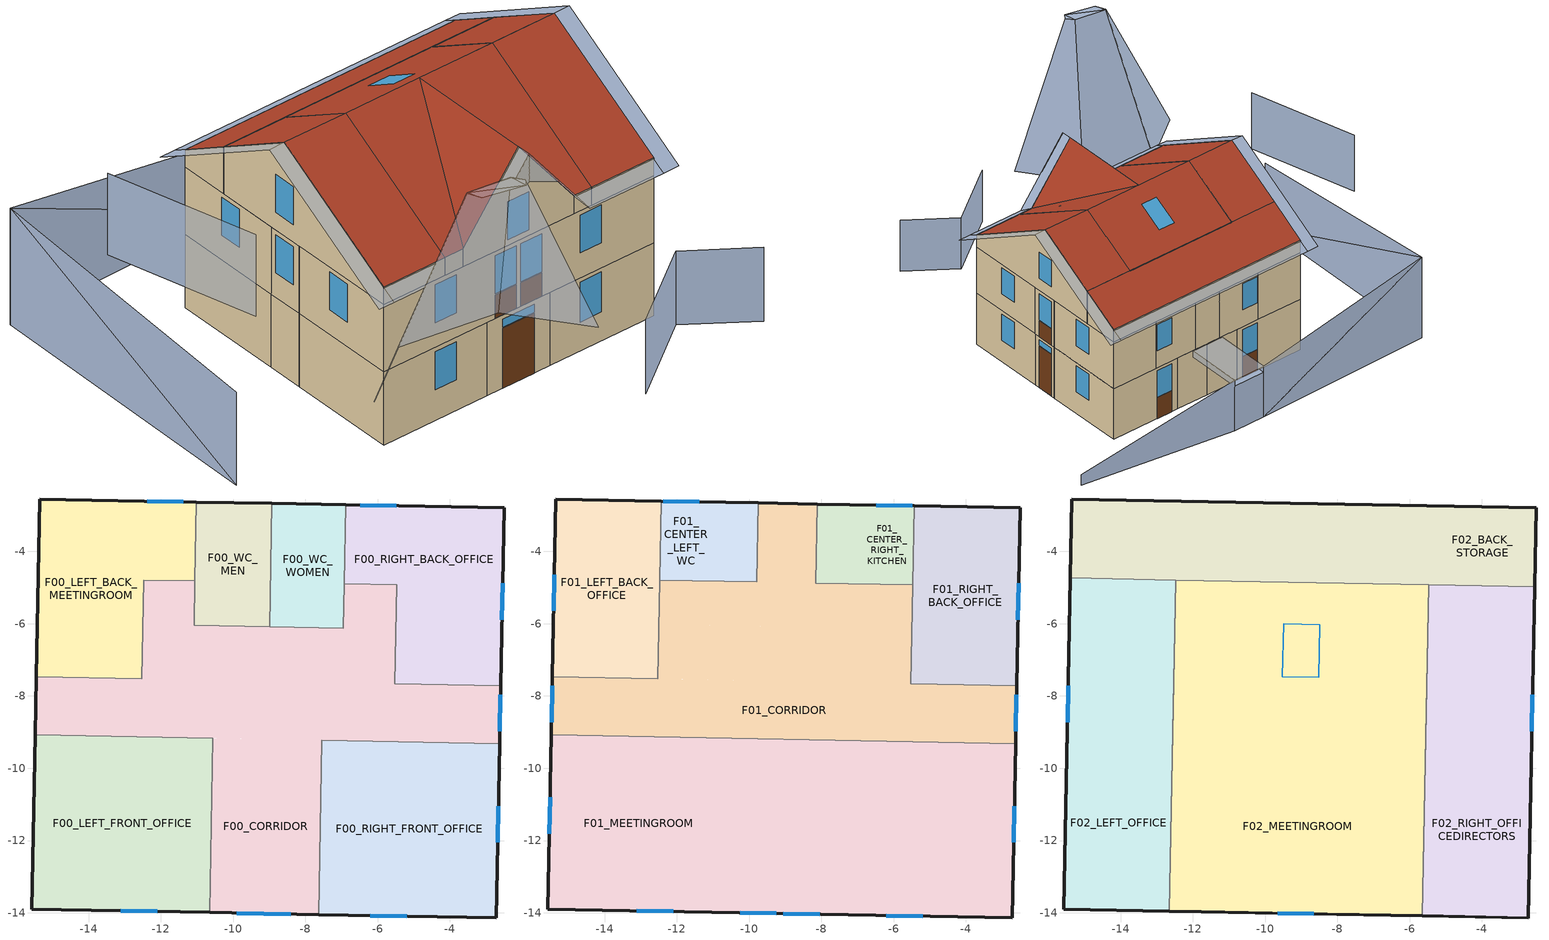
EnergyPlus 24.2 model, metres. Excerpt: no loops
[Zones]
F00_LEFT_FRONT_OFFICE
 floor ground (CONST_GROUND_FLOOR): -10.56,-9.16 -10.65,-13.99 -15.57,-13.9 -15.48,-9.07 z0
 wall outside (CONST_EXT_WALL): -15.48,-9.07 -15.57,-13.9 -10.65,-13.99 z0:3.29
 window (CONST_EXT_WINDOW): -13.11,-13.94 -12.11,-13.96 z1.39:3.09
F00_RIGHT_FRONT_OFFICE
 floor ground (CONST_GROUND_FLOOR): -2.63,-9.32 -2.72,-14.14 -7.63,-14.05 -7.54,-9.22 z0
 wall outside (CONST_EXT_WALL): -7.63,-14.05 -2.72,-14.14 -2.63,-9.32 z0:3.29
 window (CONST_EXT_WINDOW): -6.2,-14.08 -5.2,-14.1 z1.3:3.09; -2.68,-12.05 -2.66,-11.05 z1.39:3.09
F00_CORRIDOR
 floor ground (CONST_GROUND_FLOOR): -12.53,-7.53 -12.56,-9.13 -15.48,-9.07 -15.45,-7.47 z0; -11.06,-4.82 -11.14,-9.15 -12.56,-9.13 -12.47,-4.79 z0; -2.6,-7.72 -2.63,-9.32 -5.56,-9.26 -5.53,-7.66 z0; -7.54,-9.22 -7.63,-14.05 -10.65,-13.99 -10.56,-9.16 z0; -6.95,-6.13 -7.01,-9.23 -11.14,-9.15 -11.08,-6.05 z0; -5.47,-4.93 -5.56,-9.26 -7.01,-9.23 -6.93,-4.9 z0
 wall outside (CONST_EXT_WALL): -2.63,-9.32 -2.6,-7.72 / -10.65,-13.99 -7.63,-14.05 / -15.45,-7.47 -15.48,-9.07 z0:3.29
 wall to F00_RIGHT_BACK_OFFICE (CONST_INT_WALL): -2.6,-7.72 -5.53,-7.66 -5.47,-4.93 -6.93,-4.9 z0:3.29
 wall to F00_RIGHT_FRONT_OFFICE (CONST_INT_WALL): -7.63,-14.05 -7.54,-9.22 -2.63,-9.32 z0:3.29
 wall to F00_LEFT_FRONT_OFFICE (CONST_INT_WALL): -15.48,-9.07 -10.56,-9.16 -10.65,-13.99 z0:3.29
 wall to F00_LEFT_BACK_MEETINGROOM (CONST_INT_WALL): -11.06,-4.82 -12.47,-4.79 -12.53,-7.53 -15.45,-7.47 z0:3.29
 wall to F00_WC_MEN (CONST_INT_WALL): -8.99,-6.09 -11.08,-6.05 -11.06,-4.82 z0:3.29
 wall to F00_WC_WOMEN (CONST_INT_WALL): -6.93,-4.9 -6.95,-6.13 -8.99,-6.09 z0:3.29
 window (CONST_EXT_WINDOW): -9.9,-14.01 -8.4,-14.03 / -2.62,-8.97 -2.6,-7.97 z2.74:3.09
 door (CONST_DOOR): -9.9,-14.01 -8.4,-14.03 / -2.62,-8.97 -2.6,-7.97 z0:2.69
F00_RIGHT_BACK_OFFICE
 floor ground (CONST_GROUND_FLOOR): -2.5,-2.8 -2.6,-7.72 -5.53,-7.66 -5.47,-4.93 -6.93,-4.9 -6.89,-2.71 z0
 wall outside (CONST_EXT_WALL): -2.6,-7.72 -2.5,-2.8 -6.89,-2.71 z0:3.29
 window (CONST_EXT_WINDOW): -2.56,-5.89 -2.54,-4.89 / -5.48,-2.74 -6.48,-2.72 z1.39:3.09
 door (CONST_DOOR): -5.48,-2.74 -6.48,-2.72 z0:1.34
F00_LEFT_BACK_MEETINGROOM
 floor ground (CONST_GROUND_FLOOR): -11.02,-2.63 -11.06,-4.82 -12.47,-4.79 -12.53,-7.53 -15.45,-7.47 -15.35,-2.55 z0
 wall outside (CONST_EXT_WALL): -11.02,-2.63 -15.35,-2.55 -15.45,-7.47 z0:3.29
 window (CONST_EXT_WINDOW): -11.38,-2.63 -12.38,-2.61 z1.39:3.09
 door (CONST_DOOR): -11.38,-2.63 -12.38,-2.61 z0:1.34
F00_WC_WOMEN
 floor ground (CONST_GROUND_FLOOR): -6.89,-2.71 -6.95,-6.13 -8.99,-6.09 -8.93,-2.67 z0
 wall outside (CONST_EXT_WALL): -6.89,-2.71 -8.93,-2.67 z0:3.29
 wall to F00_WC_MEN (CONST_INT_WALL): -8.93,-2.67 -8.99,-6.09 z0:3.29
 wall to F00_RIGHT_BACK_OFFICE (CONST_INT_WALL): -6.93,-4.9 -6.89,-2.71 z0:3.29
F00_WC_MEN
 floor ground (CONST_GROUND_FLOOR): -8.93,-2.67 -8.99,-6.09 -11.08,-6.05 -11.02,-2.63 z0
 wall outside (CONST_EXT_WALL): -8.93,-2.67 -11.02,-2.63 z0:3.29
 wall to F00_LEFT_BACK_MEETINGROOM (CONST_INT_WALL): -11.02,-2.63 -11.06,-4.82 z0:3.29
F01_CORRIDOR
 floor to F00_CORRIDOR (CONST_INT_SLAB): -11.06,-4.82 -11.08,-6.05 -12.5,-6.02 -12.47,-4.79 z3.29; -5.5,-6.16 -5.53,-7.66 -12.53,-7.53 -12.5,-6.02 z3.29; -5.47,-4.93 -5.5,-6.16 -6.95,-6.13 -6.93,-4.9 z3.29; -2.6,-7.72 -2.63,-9.32 -15.48,-9.07 -15.45,-7.47 z3.29
 floor to F00_WC_WOMEN (CONST_INT_SLAB): -8.11,-2.69 -8.15,-4.87 -6.93,-4.9 -6.95,-6.13 -8.99,-6.09 -8.93,-2.67 z3.29
 floor to F00_WC_MEN (CONST_INT_SLAB): -8.93,-2.67 -8.99,-6.09 -11.08,-6.05 -11.06,-4.82 -9.79,-4.84 -9.75,-2.66 z3.29
 wall outside (CONST_EXT_WALL): -15.45,-7.47 -15.48,-9.07 / -8.11,-2.69 -9.75,-2.66 / -2.63,-9.32 -2.6,-7.72 z3.29:6.29
 wall to F01_MEETINGROOM (CONST_INT_WALL): -15.48,-9.07 -2.63,-9.32 z3.29:6.29
 wall to F01_LEFT_BACK_OFFICE (CONST_INT_WALL): -12.47,-4.79 -12.53,-7.53 -15.45,-7.47 z3.29:6.29
 wall to F01_CENTER_LEFT_WC (CONST_INT_WALL): -9.75,-2.66 -9.79,-4.84 -12.47,-4.79 z3.29:6.29
 wall to F01_CENTER_RIGHT_KITCHEN (CONST_INT_WALL): -5.47,-4.93 -8.15,-4.87 -8.11,-2.69 z3.29:6.29
 wall to F01_RIGHT_BACK_OFFICE (CONST_INT_WALL): -2.6,-7.72 -5.53,-7.66 -5.47,-4.93 z3.29:6.29
 window (CONST_EXT_WINDOW): -15.45,-7.72 -15.47,-8.72 / -2.62,-8.97 -2.6,-7.97 z4.39:6.09
 door (CONST_DOOR): -2.62,-8.97 -2.6,-7.97 z3.29:4.34
F01_RIGHT_BACK_OFFICE
 floor to F00_RIGHT_BACK_OFFICE (CONST_INT_SLAB): -2.5,-2.8 -2.6,-7.72 -5.53,-7.66 -5.43,-2.74 z3.29
 wall outside (CONST_EXT_WALL): -2.6,-7.72 -2.5,-2.8 -5.43,-2.74 z3.29:6.29
 window (CONST_EXT_WINDOW): -2.56,-5.89 -2.54,-4.89 z4.39:6.09
F01_LEFT_BACK_OFFICE
 floor to F00_LEFT_BACK_MEETINGROOM (CONST_INT_SLAB): -12.43,-2.6 -12.53,-7.53 -15.45,-7.47 -15.35,-2.55 z3.29
 wall outside (CONST_EXT_WALL): -12.43,-2.6 -15.35,-2.55 -15.45,-7.47 z3.29:6.29
 window (CONST_EXT_WINDOW): -15.39,-4.64 -15.41,-5.64 z4.39:6.09
F01_CENTER_RIGHT_KITCHEN
 floor to F00_RIGHT_BACK_OFFICE (CONST_INT_SLAB): -5.43,-2.74 -5.47,-4.93 -6.93,-4.9 -6.89,-2.71 z3.29
 floor to F00_WC_WOMEN (CONST_INT_SLAB): -6.89,-2.71 -6.93,-4.9 -8.15,-4.87 -8.11,-2.69 z3.29
 wall outside (CONST_EXT_WALL): -5.43,-2.74 -8.11,-2.69 z3.29:6.29
 wall to F01_RIGHT_BACK_OFFICE (CONST_INT_WALL): -5.47,-4.93 -5.43,-2.74 z3.29:6.29
 window (CONST_EXT_WINDOW): -5.48,-2.74 -6.48,-2.72 z4.39:6.09
F01_CENTER_LEFT_WC
 floor to F00_LEFT_BACK_MEETINGROOM (CONST_INT_SLAB): -11.02,-2.63 -11.06,-4.82 -12.47,-4.79 -12.43,-2.6 z3.29
 floor to F00_WC_MEN (CONST_INT_SLAB): -9.75,-2.66 -9.79,-4.84 -11.06,-4.82 -11.02,-2.63 z3.29
 wall outside (CONST_EXT_WALL): -9.75,-2.66 -12.43,-2.6 z3.29:6.29
 wall to F01_LEFT_BACK_OFFICE (CONST_INT_WALL): -12.43,-2.6 -12.47,-4.79 z3.29:6.29
 window (CONST_EXT_WINDOW): -11.38,-2.63 -12.38,-2.61 z4.39:6.09
F01_MEETINGROOM
 floor to F00_RIGHT_FRONT_OFFICE (CONST_INT_SLAB): -2.63,-9.32 -2.72,-14.14 -7.63,-14.05 -7.54,-9.22 z3.29
 floor to F00_LEFT_FRONT_OFFICE (CONST_INT_SLAB): -10.56,-9.16 -10.65,-13.99 -15.57,-13.9 -15.48,-9.07 z3.29
 floor to F00_CORRIDOR (CONST_INT_SLAB): -7.54,-9.22 -7.63,-14.05 -10.65,-13.99 -10.56,-9.16 z3.29
 wall outside (CONST_EXT_WALL): -15.48,-9.07 -15.57,-13.9 -2.72,-14.14 -2.63,-9.32 z3.29:6.29
 window (CONST_EXT_WINDOW): -13.11,-13.94 -12.11,-13.96 z4.38:6.08; -6.2,-14.08 -5.2,-14.1 / -15.51,-10.81 -15.53,-11.81 / -2.68,-12.05 -2.66,-11.05 z4.39:6.09; -10.25,-14 -9.25,-14.02 / -9.05,-14.02 -8.05,-14.04 z4.38:6.09
 door (CONST_DOOR): -9.05,-14.02 -8.05,-14.04 / -10.25,-14 -9.25,-14.02 z3.29:4.33
F02_RIGHT_OFFICEDIRECTORS
 floor to F01_RIGHT_BACK_OFFICE (CONST_INT_SLAB): -2.54,-4.98 -2.6,-7.72 -5.53,-7.66 -5.47,-4.93 z6.29
 floor to F01_MEETINGROOM (CONST_INT_SLAB): -2.63,-9.32 -2.72,-14.14 -5.65,-14.09 -5.56,-9.26 z6.29
 floor to F01_CORRIDOR (CONST_INT_SLAB): -2.6,-7.72 -2.63,-9.32 -5.56,-9.26 -5.53,-7.66 z6.29
 wall outside (CONST_EXT_WALL): -5.65,-14.09 -2.72,-14.14 z6.29:7.09; -2.72,-14.14,7.09 -2.72,-14.14,6.29 -2.54,-4.98,6.29 -2.54,-4.98,8.4 -2.61,-8.47,10.49
 wall to F02_BACK_STORAGE (CONST_INT_WALL): -5.47,-4.93 -2.54,-4.98 z6.29:8.4
 wall to F02_MEETINGROOM (CONST_INT_WALL): -5.47,-4.93,8.4 -5.47,-4.93,6.29 -5.65,-14.09,6.29 -5.65,-14.09,7.09 -5.54,-8.41,10.49
 window (CONST_EXT_WINDOW): -2.62,-8.97 -2.6,-7.97 z7.09:8.79
 roof outside (CONST_ROOF): -5.54,-8.41,10.49 -5.65,-14.09,7.09 -2.72,-14.14,7.09 -2.61,-8.47,10.49; -2.61,-8.47,10.49 -2.54,-4.98,8.4 -5.47,-4.93,8.4 -5.54,-8.41,10.49
F02_MEETINGROOM
 floor to F01_MEETINGROOM (CONST_INT_SLAB): -5.56,-9.26 -5.65,-14.09 -12.65,-13.95 -12.56,-9.13 z6.29
 floor to F01_CORRIDOR (CONST_INT_SLAB): -5.47,-4.93 -5.56,-9.26 -12.56,-9.13 -12.47,-4.79 z6.29
 wall outside (CONST_EXT_WALL): -6.52,-14.07 -5.65,-14.09 / -12.65,-13.95 -11.77,-13.97 z6.29:7.09; -9.15,-14.02,10.49 -11.77,-13.97,7.09 -11.77,-13.97,6.29 -6.52,-14.07,6.29 -6.52,-14.07,7.09
 wall to F02_BACK_STORAGE (CONST_INT_WALL): -5.47,-4.93 -12.47,-4.79 z6.29:8.4
 window (CONST_EXT_WINDOW): -9.65,-14.01 -8.65,-14.03 z6.54:8.24
 roof outside (CONST_ROOF): -5.54,-8.41,10.49 -5.47,-4.93,8.4 -12.47,-4.79,8.4 -12.54,-8.28,10.49; -12.54,-8.28,10.49 -12.65,-13.95,7.09 -11.77,-13.97,7.09 -9.04,-8.35,10.49; -9.04,-8.35,10.49 -6.52,-14.07,7.09 -5.65,-14.09,7.09 -5.54,-8.41,10.49; -9.15,-14.02,10.49 -6.52,-14.07,7.09 -9.04,-8.35,10.49; -9.04,-8.35,10.49 -11.77,-13.97,7.09 -9.15,-14.02,10.49
 skylight (CONST_EXT_WINDOW): -8.52,-7.48,9.97 -8.49,-6.02,9.09 -9.49,-6,9.09 -9.52,-7.46,9.97
F02_LEFT_OFFICE
 floor to F01_MEETINGROOM (CONST_INT_SLAB): -12.56,-9.13 -12.65,-13.95 -15.57,-13.9 -15.48,-9.07 z6.29
 floor to F01_LEFT_BACK_OFFICE (CONST_INT_SLAB): -12.47,-4.79 -12.53,-7.53 -15.45,-7.47 -15.39,-4.73 z6.29
 floor to F01_CORRIDOR (CONST_INT_SLAB): -12.53,-7.53 -12.56,-9.13 -15.48,-9.07 -15.45,-7.47 z6.29
 wall outside (CONST_EXT_WALL): -15.57,-13.9 -12.65,-13.95 z6.29:7.09; -15.39,-4.73,8.4 -15.39,-4.73,6.29 -15.57,-13.9,6.29 -15.57,-13.9,7.09 -15.46,-8.22,10.49
 wall to F02_BACK_STORAGE (CONST_INT_WALL): -15.39,-4.73 -12.47,-4.79 z6.29:8.4
 wall to F02_MEETINGROOM (CONST_INT_WALL): -12.65,-13.95,7.09 -12.65,-13.95,6.29 -12.47,-4.79,6.29 -12.47,-4.79,8.4 -12.54,-8.28,10.49
 window (CONST_EXT_WINDOW): -15.45,-7.72 -15.47,-8.72 z7.09:8.79
 roof outside (CONST_ROOF): -12.54,-8.28,10.49 -12.47,-4.79,8.4 -15.39,-4.73,8.4 -15.46,-8.22,10.49; -15.46,-8.22,10.49 -15.57,-13.9,7.09 -12.65,-13.95,7.09 -12.54,-8.28,10.49
F02_BACK_STORAGE
 floor to F01_CENTER_LEFT_WC (CONST_INT_SLAB): -9.75,-2.66 -9.79,-4.84 -12.47,-4.79 -12.43,-2.6 z6.29
 floor to F01_RIGHT_BACK_OFFICE (CONST_INT_SLAB): -2.5,-2.8 -2.54,-4.98 -5.47,-4.93 -5.43,-2.74 z6.29
 floor to F01_LEFT_BACK_OFFICE (CONST_INT_SLAB): -12.43,-2.6 -12.47,-4.79 -15.39,-4.73 -15.35,-2.55 z6.29
 floor to F01_CORRIDOR (CONST_INT_SLAB): -8.11,-2.69 -8.15,-4.87 -9.79,-4.84 -9.75,-2.66 z6.29
 floor to F01_CENTER_RIGHT_KITCHEN (CONST_INT_SLAB): -5.43,-2.74 -5.47,-4.93 -8.15,-4.87 -8.11,-2.69 z6.29
 wall outside (CONST_EXT_WALL): -2.5,-2.8 -15.35,-2.55 z6.29:7.09; -15.35,-2.55,7.09 -15.35,-2.55,6.29 -15.39,-4.73,6.29 -15.39,-4.73,8.4; -2.54,-4.98,8.4 -2.54,-4.98,6.29 -2.5,-2.8,6.29 -2.5,-2.8,7.09
 roof outside (CONST_ROOF): -2.54,-4.98,8.4 -2.5,-2.8,7.09 -15.35,-2.55,7.09 -15.39,-4.73,8.4
shading: -7.93,-2.69 -7.86,0.81 / -9.86,0.85 -9.93,-2.65 z2.89:3.29; -9.86,0.85 -7.86,0.81 z0:2.89; -1.96,-19.45 -4.55,-17.52 / -4.55,-17.52 -8.24,-20.1 z2.25:5.55; -19.61,-11.43 -21.16,-4.92 z6.33:9.97; -6.49,-8.4,10.49 -6.55,-11.83,8.43 -3.55,-11.88,8.43 -3.49,-8.45,10.49; -7.86,0.81 -7.93,-2.69 -9.93,-2.65 -9.86,0.85 z2.89; -9.86,0.85 -9.93,-2.65 -7.93,-2.69 -7.86,0.81 z3.29; -20.92,0.82,5.22 -20.92,0.82,0 -9.86,0.85,0; -20.92,0.82,5.22 -9.86,0.85,0 -9.86,0.85,3.29; -7.86,0.81,3.29 -7.86,0.81,0 1.55,-0.75,0 1.55,-0.75,0.66; -21.3,-12.27,0 -20.92,0.82,0 -20.92,0.82,5.22; -21.3,-12.27,4.15 -21.3,-12.27,0 -20.92,0.82,5.22; -15.41,-18.37 -15.17,-18.94 -15.37,-18.34 z13.61; -13.22,-19.11,13.61 -9.68,-19.11,5.36 -11.84,-16.02,5.36 -13.53,-18.66,13.61; -15.37,-18.34,13.61 -16.05,-15.28,5.36 -18.97,-17.32,5.36 -15.41,-18.37,13.61; -13.53,-18.66,13.61 -11.84,-16.02,5.36 -16.05,-15.28,5.36 -15.37,-18.34,13.61; -6.52,-14.07,7.09 -6.25,-14.68,6.73 -2.73,-14.74,6.73 -2.72,-14.14,7.09; -9.16,-14.62,10.49 -6.25,-14.68,6.73 -6.52,-14.07,7.09 -9.14,-14.02,10.49; -9.14,-14.02,10.49 -11.77,-13.97,7.09 -12.06,-14.56,6.73 -9.16,-14.62,10.49; -15.57,-13.9,7.09 -15.58,-14.5,6.73 -12.06,-14.56,6.73 -11.77,-13.97,7.09; -16.16,-8.21,10.49 -16.28,-14.48,6.73 -15.58,-14.5,6.73 -15.46,-8.22,10.49; -2.5,-2.8,7.09 -2.49,-2.2,6.73 -15.34,-1.95,6.73 -15.35,-2.55,7.09; -15.46,-8.22,10.49 -15.34,-1.95,6.73 -16.04,-1.94,6.73 -16.16,-8.21,10.49; -1.91,-8.48,10.49 -1.79,-2.21,6.73 -2.49,-2.2,6.73 -2.61,-8.47,10.49; -2.61,-8.47,10.49 -2.73,-14.74,6.73 -2.03,-14.76,6.73 -1.91,-8.48,10.49; -15.37,-18.34 -13.42,-19.4 -13.53,-18.66 z13.61; -13.53,-18.66 -13.42,-19.4 -13.22,-19.11 z13.61; -15.37,-18.34 -15.17,-18.94 -13.42,-19.4 z13.61; -9.16,-14.62,10.49 -10.61,-14.59,8.61 -9.16,-14.62,9.25; -9.16,-14.62,10.49 -9.16,-14.62,9.25 -7.71,-14.65,8.61
[Building]
CCA: North Axis {deg}=35; Terrain=City; Loads Convergence Tolerance Value {W}=0.04; Temperature Convergence Tolerance Value {deltaC}=0.4; Solar Distribution=FullExterior; Maximum Number of Warmup Days=25; Minimum Number of Warmup Days=6
[Site:Location]
Coimbra: Latitude {deg}=40.1575; Longitude {deg}=-8.4686; Time Zone {hr}=0; Elevation {m}=171.8
[SizingPeriod:DesignDay] Day of Month=21; Dry-Bulb Temperature Range Modifier Type=DefaultMultipliers; Humidity Condition Type=WetBulb; Barometric Pressure {Pa}=99278; Rain Indicator=No; Snow Indicator=No; Daylight Saving Time Indicator=No
Name | Month | Day Type | Maximum Dry-Bulb Temperature {C} | Daily Dry-Bulb Temperature Range {deltaC} | Wetbulb or DewPoint at Maximum Dry-Bulb {C} | Wind Speed {m/s} | Wind Direction {deg} | Solar Model Indicator | Sky Clearness | Daily Wet-Bulb Temperature Range {deltaC} | ASHRAE Clear Sky Optical Depth for Beam Irradiance (taub) | ASHRAE Clear Sky Optical Depth for Diffuse Irradiance (taud)
Coimbra.AP Ann Htg 99.6% Condns DB | 1 | WinterDesignDay | 2.5 | 0 | 2.5 | 1.8 | 70 | ASHRAEClearSky | 0
Coimbra.AP Ann Clg .4% Condns DB=>MWB | 8 | SummerDesignDay | 33.8 | 16.3 | 20.4 | 3.2 | 320 | ASHRAETau2017 |  | 6.3 | 0.384 | 2.379
[SizingPeriod:WeatherFileDays]
SizingPeriod: Begin Month=1; Begin Day of Month=1; End Month=12; End Day of Month=31; Day of Week for Start Day=Sunday; Use Weather File Daylight Saving Period=Yes; Use Weather File Rain and Snow Indicators=Yes
[Site:GroundTemperature:BuildingSurface]
15, 15, 15, 16, 17, 17, 18, 18, 18, 17, 16, 15
[Site:WaterMainsTemperature]
Calculation Method=Correlation; Annual Average Outdoor Air Temperature {C}=15; Maximum Difference In Monthly Average Outdoor Air Temperatures {deltaC}=10
[Material] Thermal Absorptance=0.9
Name | Roughness | Thickness {m} | Conductivity {W/m-K} | Density {kg/m3} | Specific Heat {J/kg-K} | Solar Absorptance | Visible Absorptance
stucco | MediumSmooth | 0.025 | 0.57 | 1300 | 840 | 0.2 | 0.2
air_gap_30mm | VerySmooth | 0.03 | 0.166 | 1.29 | 1000 | 0.7 | 0.7
ceramic_roof_tile | MediumRough | 0.03 | 0.41 | 1100 | 950 | 0.7 | 0.7
lightweight_concrete | Rough | 0.2 | 0.85 | 1500 | 880 | 0.65 | 0.65
base_plaster | Rough | 0.02 | 1.3 | 1900 | 880 | 0.3 | 0.2
wood_rods | MediumRough | 0.04 | 0.23 | 750 | 1758 | 0.7 | 0.7
wood_pilar | MediumRough | 0.2 | 0.23 | 750 | 1758 | 0.7 | 0.7
stone | VeryRough | 0.7 | 2.3 | 2400 | 810 | 0.7 | 0.7
wood_board | MediumRough | 0.03 | 0.23 | 750 | 1758 | 0.7 | 0.7
inside_wood | MediumRough | 0.05 | 0.13 | 350 | 1758 | 0.7 | 0.7
wood_door | MediumRough | 0.05 | 0.23 | 750 | 1758 | 0.7 | 0.7
[Material:AirGap]
ceiling_air_space_resistance: Thermal Resistance {m2-K/W}=0.18
[WindowMaterial:SimpleGlazingSystem]
single_pane_window: U-Factor {W/m2-K}=5.1; Solar Heat Gain Coefficient=0.85
[WindowMaterial:Blind]
WOOD_SHUTER: Slat Orientation=HORIZONTAL; Slat Width {m}=0.05; Slat Separation {m}=0.05; Slat Thickness {m}=0.04; Slat Angle {deg}=0; Slat Conductivity {W/m-K}=0.23; Slat Beam Solar Transmittance=0; Front Side Slat Beam Solar Reflectance=0.8; Back Side Slat Beam Solar Reflectance=0.8; Slat Diffuse Solar Transmittance=0; Front Side Slat Diffuse Solar Reflectance=0.8; Back Side Slat Diffuse Solar Reflectance=0.8; Slat Beam Visible Transmittance=0; Front Side Slat Beam Visible Reflectance=0.7; Back Side Slat Beam Visible Reflectance=0.7; Slat Diffuse Visible Transmittance=0; Front Side Slat Diffuse Visible Reflectance=0.7; Back Side Slat Diffuse Visible Reflectance=0.7; Slat Infrared Hemispherical Transmittance=0; Front Side Slat Infrared Hemispherical Emissivity=0.9; Back Side Slat Infrared Hemispherical Emissivity=0.9; Blind to Glass Distance {m}=0.05; Blind Top Opening Multiplier=0; Blind Bottom Opening Multiplier=0; Blind Left Side Opening Multiplier=0; Blind Right Side Opening Multiplier=0
[Construction]
CONST_EXT_WALL: base_plaster, stone, base_plaster
CONST_INT_WALL: stucco, wood_rods, inside_wood, wood_rods, stucco
CONST_INT_SLAB: wood_board, air_gap_30mm, wood_pilar, stucco
CONST_EXT_WINDOW: single_pane_window
CONST_ROOF: ceramic_roof_tile, ceiling_air_space_resistance, wood_rods, wood_board
CONST_GROUND_FLOOR: lightweight_concrete, wood_board
CONST_DOOR: wood_door
[Zone] Multiplier=1
Name | Volume {m3}
F01_CORRIDOR; F01_RIGHT_BACK_OFFICE; F01_LEFT_BACK_OFFICE; F01_CENTER_RIGHT_KITCHEN; F01_CENTER_LEFT_WC; F01_MEETINGROOM; F00_LEFT_FRONT_OFFICE; F00_RIGHT_FRONT_OFFICE; F00_CORRIDOR; F00_RIGHT_BACK_OFFICE; F00_LEFT_BACK_MEETINGROOM; F00_WC_WOMEN; F00_WC_MEN; F02_RIGHT_OFFICEDIRECTORS; F02_MEETINGROOM; F02_LEFT_OFFICE
F02_BACK_STORAGE | 40.9
[WindowShadingControl] Shading Type=InteriorBlind; Shading Control Type=OnIfScheduleAllows; Schedule=SCH_WINDOW_SHUTTERS; Shading Control Is Scheduled=Yes; Glare Control Is Active=No; Shading Device Material=WOOD_SHUTER; Type of Slat Angle Control for Blinds=FixedSlatAngle; Multiple Surface Control Type=Sequential
SHUTTER_CONTROL_F00_RIGHT_FRONT_OFFICE: Zone=F00_RIGHT_FRONT_OFFICE; Fenestration Surface 1=78C063; Fenestration Surface 2=81E547
SHUTTER_CONTROL_F00_LEFT_FRONT_OFFICE: Zone=F00_LEFT_FRONT_OFFICE; Fenestration Surface 1=738ADC
SHUTTER_CONTROL_F00_LEFT_BACK_OFFICE: Zone=F00_LEFT_BACK_MEETINGROOM; Fenestration Surface 1=D66F23
SHUTTER_CONTROL_F00_RIGHT_BACK_OFFICE: Zone=F00_RIGHT_BACK_OFFICE; Fenestration Surface 1=AAF06E; Fenestration Surface 2=A0B8B7
SHUTTER_CONTROL_F01_LEFT_BACK_OFFICE: Zone=F01_LEFT_BACK_OFFICE; Fenestration Surface 1=9592AA
SHUTTER_CONTROL_F01_CENTER_LEFT_BACK_OFFICE: Zone=F01_CENTER_LEFT_WC; Fenestration Surface 1=8E3888
SHUTTER_CONTROL_F01_CENTER_RIGHT_BACK_OFFICE: Zone=F01_CENTER_RIGHT_KITCHEN; Fenestration Surface 1=6E10B8
SHUTTER_CONTROL_F01_RIGHT_BACK_OFFICE: Zone=F01_RIGHT_BACK_OFFICE; Fenestration Surface 1=675FF3
SHUTTER_CONTROL_F01_CORRIDOR: Zone=F01_CORRIDOR; Fenestration Surface 1=841874; Fenestration Surface 2=F584AC
SHUTTER_CONTROL_F01_MEETINGROOM: Zone=F01_MEETINGROOM; Fenestration Surface 1=1C973A; Fenestration Surface 2=C44136; Fenestration Surface 3=278655; Fenestration Surface 4=9F4A63; Fenestration Surface 5=297584; Fenestration Surface 6=F74E5F
SHUTTER_CONTROL_F02_RIGHT_STORAGE: Zone=F02_RIGHT_OFFICEDIRECTORS; Fenestration Surface 1=42F136
SHUTTER_CONTROL_F02_LEFT_STORAGE: Zone=F02_LEFT_OFFICE; Fenestration Surface 1=465243
SHUTTER_CONTROL_F02_MEETINGROOM: Zone=F02_MEETINGROOM; Fenestration Surface 1=C2A520
[People] Number of People Calculation Method=People; Fraction Radiant=0.3; Sensible Heat Fraction=autocalculate; Activity Level Schedule=SCH_OFFICE_PEOPLE_ACTIVITY; Carbon Dioxide Generation Rate {m3/s-W}=3.82e-08; Enable ASHRAE 55 Comfort Warnings=No; Mean Radiant Temperature Calculation Type=EnclosureAveraged; Cold Stress Temperature Threshold {C}=15.56; Heat Stress Temperature Threshold {C}=30
Name | Zone or ZoneList or Space or SpaceList | Number of People Schedule | Number of People
PEOPLE_F00_RIGHT_BACK_OFFICE | F00_RIGHT_BACK_OFFICE | SCH_OFFICE_PEOPLE_LIGHTS | 2
PEOPLE_F00_LEFT_FRONT_OFFICE | F00_LEFT_FRONT_OFFICE | SCH_OFFICE_PEOPLE_LIGHTS | 4
PEOPLE_F00_RIGHT_FRONT_OFFICE | F00_RIGHT_FRONT_OFFICE | SCH_OFFICE_PEOPLE_LIGHTS | 4
PEOPLE_F01_LEFT_BACK_OFFICE | F01_LEFT_BACK_OFFICE | SCH_OFFICE_PEOPLE_LIGHTS | 1
PEOPLE_F01_RIGHT_BACK_OFFICE | F01_RIGHT_BACK_OFFICE | SCH_OFFICE_PEOPLE_LIGHTS | 1
PEOPLE_F00_LEFT_BACK_MEETINGROOM | F00_LEFT_BACK_MEETINGROOM | SCH_OFFICE_PEOPLE_LIGHTS | 1
PEOPLE_F01_MEETINGROOM | F01_MEETINGROOM | SCH_F01MEETINGROOM_PEOPLE | 20
PEOPLE_F02_MEETINGROOM | F02_MEETINGROOM | SCH_MEETINGROOM_HVAC_PEOPLE_LIGHTS_EQUIPMENT | 6
[Lights] Design Level Calculation Method=Watts/Area; Watts per Floor Area {W/m2}=4; Fraction Replaceable=1; Return Air Fraction Calculated from Plenum Temperature=No
Name | Zone or ZoneList or Space or SpaceList | Schedule
LIGHTS_F00_RIGHT_BACK_OFFICE | F00_RIGHT_BACK_OFFICE | SCH_OFFICE_PEOPLE_LIGHTS
LIGHTS_F00_LEFT_FRONT_OFFICE | F00_LEFT_FRONT_OFFICE | SCH_OFFICE_PEOPLE_LIGHTS
LIGHTS_F00_RIGHT_FRONT_OFFICE | F00_RIGHT_FRONT_OFFICE | SCH_OFFICE_PEOPLE_LIGHTS
LIGHTS_F01_LEFT_BACK_OFFICE | F01_LEFT_BACK_OFFICE | SCH_OFFICE_PEOPLE_LIGHTS
LIGHTS_F01_RIGHT_BACK_OFFICE | F01_RIGHT_BACK_OFFICE | SCH_OFFICE_PEOPLE_LIGHTS
LIGHTS_F00_LEFT_BACK_MEETINGROOM | F00_LEFT_BACK_MEETINGROOM | SCH_OFFICE_PEOPLE_LIGHTS
LIGHTS_F01_MEETINGROOM | F01_MEETINGROOM | SCH_F01MEETINGROOM_PEOPLE
LIGHTS_F02_MEETINGROOM | F02_MEETINGROOM | SCH_MEETINGROOM_HVAC_PEOPLE_LIGHTS_EQUIPMENT
[ElectricEquipment] Design Level Calculation Method=Watts/Person; Fraction Radiant=0.5
Name | Zone or ZoneList or Space or SpaceList | Schedule | Watts per Person {W/person}
EQUIP_F00_RIGHT_BACK_OFFICE | F00_RIGHT_BACK_OFFICE | SCH_OFFICE_AND_HVAC_AND_EQUIPMENT | 220
EQUIP_F00_LEFT_FRONT_OFFICE | F00_LEFT_FRONT_OFFICE | SCH_OFFICE_AND_HVAC_AND_EQUIPMENT | 220
EQUIP_F00_RIGHT_FRONT_OFFICE | F00_RIGHT_FRONT_OFFICE | SCH_OFFICE_AND_HVAC_AND_EQUIPMENT | 220
EQUIP_F01_LEFT_BACK_OFFICE | F01_LEFT_BACK_OFFICE | SCH_OFFICE_AND_HVAC_AND_EQUIPMENT | 220
EQUIP_F01_RIGHT_BACK_OFFICE | F01_RIGHT_BACK_OFFICE | SCH_OFFICE_AND_HVAC_AND_EQUIPMENT | 220
EQUIP_F00_LEFT_BACK_MEETINGROOM | F00_LEFT_BACK_MEETINGROOM | SCH_OFFICE_AND_HVAC_AND_EQUIPMENT | 220
EQUIP_F01_MEETINGROOM | F01_MEETINGROOM | SCH_F01MEETINGROOM_PEOPLE | 30
EQUIP_F02_MEETINGROOM | F02_MEETINGROOM | SCH_MEETINGROOM_HVAC_PEOPLE_LIGHTS_EQUIPMENT | 30
[SetpointManager:Scheduled] Control Variable=Temperature
Name | Schedule | Setpoint Node or NodeList
HotWaterLoop HW Temp Manager | HVACTemplate-Always 45 | HotWaterLoop HW Supply Setpoint Nodes
ChilledWaterLoop ChW Temp Manager | HVACTemplate-Always 7 | ChilledWaterLoop ChW Supply Setpoint Nodes
[Generator:Photovoltaic]
PV: Surface=PV_surface; Module Performance=PV_performance; Heat Transfer Integration Mode=Decoupled; Number of Series Strings in Parallel=1; Number of Modules in Series=1
[PhotovoltaicPerformance:Simple]
PV_performance: Fraction of Surface Area with Active Solar Cells=1; Conversion Efficiency Input Mode=Fixed; Value for Cell Efficiency if Fixed=0.17
[ElectricLoadCenter:Generators]
ELC Generator List: Generator 1=PV; Generator 1 Rated Electric Power Output {W}=2700; Generator 1 Availability Schedule=SCH_ALWAYS_ON
[ElectricLoadCenter:Inverter:Simple]
Inverter: Availability Schedule=SCH_ALWAYS_ON; Radiative Fraction=0.25; Inverter Efficiency=0.97
[ElectricLoadCenter:Storage:Simple]
Battery Storage: Availability Schedule=SCH_ALWAYS_ON; Radiative Fraction for Zone Heat Gains=0; Nominal Energetic Efficiency for Charging=0.95; Nominal Discharging Energetic Efficiency=0.95; Maximum Storage Capacity {J}=18000000; Maximum Power for Discharging {W}=5000; Maximum Power for Charging {W}=5000; Initial State of Charge {J}=18000000
[ElectricLoadCenter:Distribution]
ELC: Generator List=ELC Generator List; Generator Operation Scheme Type=Baseload; Generator Demand Limit Scheme Purchased Electric Demand Limit {W}=0; Electrical Buss Type=DirectCurrentWithInverterDCStorage; Inverter=Inverter; Electrical Storage Object=Battery Storage; Storage Operation Scheme=TrackFacilityElectricDemandStoreExcessOnSite; Maximum Storage State of Charge Fraction=1
[Schedule:Compact]
SCH_WINDOW_SHUTTERS: Through: 7/31, For: Weekdays, Until: 9:00, 1, Until: 18:00, 0, Until: 24:00, 1, For: AllOtherDays, Until: 24:00, 1, Through: 8/31, For: AllDays, Until: 24:00, 1, Through: 12/31, For: Weekdays, Until: 9:00, 1, Until: 18:00, 0, Until: 24:00, 1, For: AllOtherDays, Until: 24:00, 1
SCH_OFFICE_AND_HVAC_AND_EQUIPMENT: Through: 7/31, For: Weekdays, Until: 9:00, 0, Until: 18:00, 1, Until: 24:00, 0, For: AllOtherDays, Until: 24:00, 0, Through: 8/31, For: AllDays, Until: 24:00, 0, Through: 12/31, For: Weekdays, Until: 9:00, 0, Until: 18:00, 1, Until: 24:00, 0, For: AllOtherDays, Until: 24:00, 0
SCH_MEETINGROOM_HVAC_PEOPLE_LIGHTS_EQUIPMENT: Through: 7/31, For: Wednesday, Until: 14:00, 0, Until: 16:00, 1, Until: 24:00, 0, For: AllOtherDays, Until: 24:00, 0, Through: 8/31, For: AllDays, Until: 24:00, 0, Through: 12/31, For: Wednesday, Until: 14:00, 0, Until: 16:00, 1, Until: 24:00, 0, For: AllOtherDays, Until: 24:00, 0
SCH_OFFICE_PEOPLE_LIGHTS: Through: 7/31, For: Weekdays, Until: 9:00, 0, Until: 12:00, 1, Until: 13:30, 0, Until: 18:00, 1, Until: 24:00, 0, For: AllOtherDays, Until: 24:00, 0, Through: 8/31, For: AllDays, Until: 24:00, 0, Through: 12/31, For: Weekdays, Until: 9:00, 0, Until: 12:00, 1, Until: 13:30, 0, Until: 18:00, 1, Until: 24:00, 0, For: AllOtherDays, Until: 24:00, 0
HVACTemplate-Always 45: Through: 12/31, For: AllDays, Until: 24:00, 45
HVACTemplate-Always 7: Through: 12/31, For: AllDays, Until: 24:00, 7
[Schedule:Constant]
Name | Hourly Value
SCH_ALWAYS_ON | 1
SCH_OFFICE_PEOPLE_ACTIVITY | 110
[Schedule:File]
SCH_F01MEETINGROOM_PEOPLE: File=people_quinzenal_schedule_sexta.csv; Column Number=1; Rows to Skip at Top=0; Number of Hours of Data=8760; Column Separator=Comma; Interpolate to Timestep=No; Minutes per Item=60; Adjust Schedule for Daylight Savings=No
